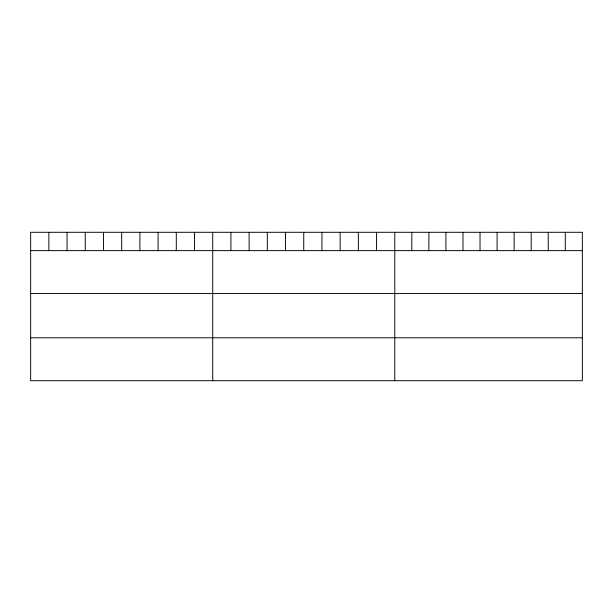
<?xml version="1.0" encoding="UTF-8"?>
<svg xmlns="http://www.w3.org/2000/svg" width="613" height="613" viewBox="0 0 613 613"><rect width="100%" height="100%" fill="white"/><g stroke="black" fill="none" stroke-linecap="round" stroke-linejoin="round"><path stroke-width="0.92" d="M582.35 250.625L582.35 380.711L30.65 380.711L30.65 232.289L582.35 232.289L582.35 250.625L30.65 250.625M30.65 293.55L582.35 293.55M30.65 337.786L582.35 337.786M565.301 232.289L565.301 250.625M548.244 232.289L548.244 250.625M531.195 232.289L531.195 250.625M514.138 232.289L514.138 250.625M497.089 232.289L497.089 250.625M480.033 232.289L480.033 250.625M462.984 232.289L462.984 250.625M445.927 232.289L445.927 250.625M428.878 232.289L428.878 250.625M411.821 232.289L411.821 250.625M394.772 232.289L394.772 380.711M376.566 232.289L376.566 250.625M358.36 232.289L358.36 250.625M340.154 232.289L340.154 250.625M321.948 232.289L321.948 250.625M303.741 232.289L303.741 250.625M285.535 232.289L285.535 250.625M267.329 232.289L267.329 250.625M249.123 232.289L249.123 250.625M230.917 232.289L230.917 250.625M212.711 232.289L212.711 380.711M194.505 232.289L194.505 250.625M176.299 232.289L176.299 250.625M158.093 232.289L158.093 250.625M139.887 232.289L139.887 250.625M121.681 232.289L121.681 250.625M103.474 232.289L103.474 250.625M85.268 232.289L85.268 250.625M67.062 232.289L67.062 250.625M48.856 232.289L48.856 250.625"/></g></svg>
